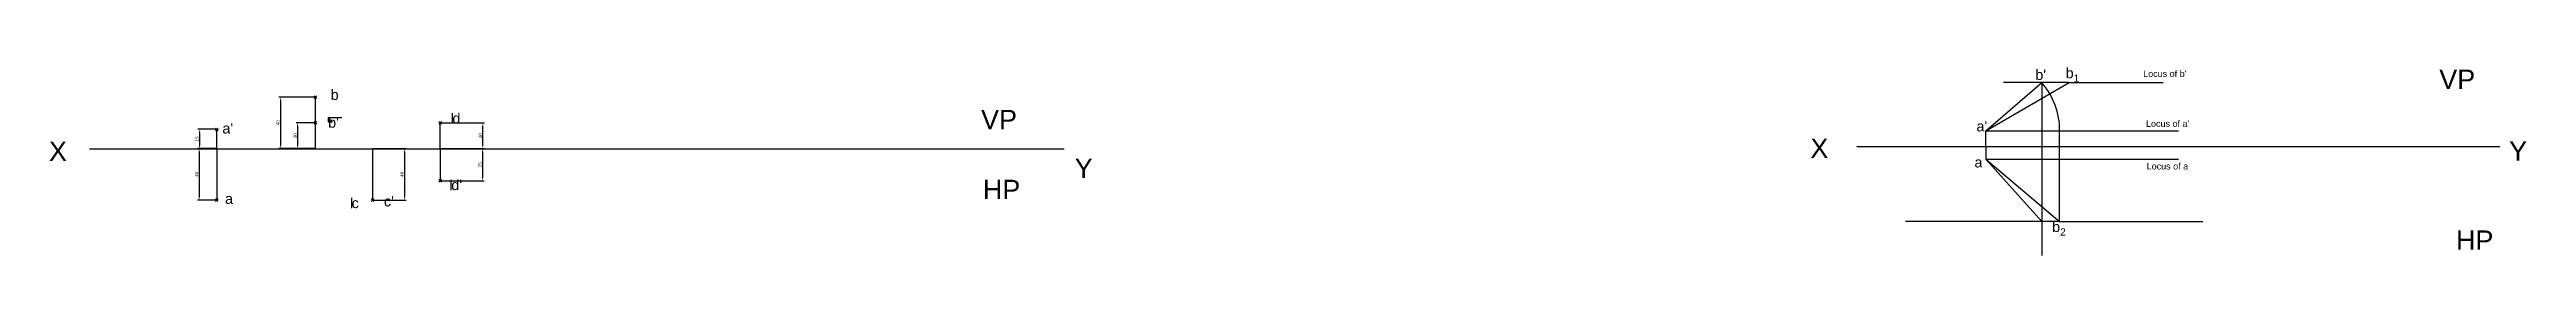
# Model space of a CAD drawing. Header units: millimetres. Extents: x 294 to 2221, y 165 to 311.
import ezdxf

# ---------------------------------------------------------------- set-up
doc = ezdxf.new("R2010")
doc.units = ezdxf.units.MM
doc.header["$PDMODE"] = 3
doc.styles.get("Standard").update_dxf_attribs({"font": 'arial.ttf'})
doc.dimstyles.new('ISO-25', dxfattribs={"dimtxt": 2.5, "dimasz": 2.5, "dimexe": 1.25, "dimexo": 0.625, "dimtad": 1, "dimtxsty": 'Standard', "dimcen": 2.5, "dimadec": 0, "dimazin": 0, "dimtfac": 1, "dimtmove": 0, "dimatfit": 3, "dimfxl": 1, "dimarcsym": 0})

# ---------------------------------------------------------------- blocks, each defined once
blk = doc.blocks.new('*D12')
at = {"color": 0, "lineweight": -2, "transparency": 16777216}
for p, q in [((423.7, 262.5), (409.7, 262.5)), ((410.9, 260), (410.9, 250)), ((423.7, 247.5), (409.7, 247.5))]:
    blk.add_line(p, q, dxfattribs=at)
at = {"color": 0, "transparency": 16777216}
for points in [[(410.5, 260), (411.4, 260), (410.9, 262.5)], [(410.5, 250), (411.4, 250), (410.9, 247.5)]]:
    blk.add_solid(points, dxfattribs=at)
at = {"layer": 'Defpoints', "color": 0, "transparency": 16777216}
for p in [(424.4, 262.5), (410.9, 247.5), (424.4, 247.5)]:
    blk.add_point(p, dxfattribs=at)
at = {"color": 0, "transparency": 16777216, "insert": (409, 255), "char_height": 2.5, "attachment_point": 5, "rotation": 90}
blk.add_mtext('15', dxfattribs=at)
blk = doc.blocks.new('*D13')
at = {"color": 0, "lineweight": -2, "transparency": 16777216}
for p, q in [((423.7, 247.5), (409.4, 247.5)), ((410.6, 245), (410.6, 210)), ((423.7, 207.5), (409.4, 207.5))]:
    blk.add_line(p, q, dxfattribs=at)
at = {"color": 0, "transparency": 16777216}
for points in [[(410.2, 245), (411.1, 245), (410.6, 247.5)], [(410.2, 210), (411.1, 210), (410.6, 207.5)]]:
    blk.add_solid(points, dxfattribs=at)
at = {"layer": 'Defpoints', "color": 0, "transparency": 16777216}
for p in [(424.4, 247.5), (410.6, 207.5), (424.4, 207.5)]:
    blk.add_point(p, dxfattribs=at)
at = {"color": 0, "transparency": 16777216, "insert": (408.7, 227.5), "char_height": 2.5, "attachment_point": 5, "rotation": 90}
blk.add_mtext('40', dxfattribs=at)
blk = doc.blocks.new('*D14')
at = {"color": 0, "lineweight": -2, "transparency": 16777216}
for p, q in [((500.5, 267.5), (486, 267.5)), ((487.2, 265), (487.2, 250)), ((500.5, 247.5), (486, 247.5))]:
    blk.add_line(p, q, dxfattribs=at)
at = {"color": 0, "transparency": 16777216}
for points in [[(486.8, 265), (487.7, 265), (487.2, 267.5)], [(486.8, 250), (487.7, 250), (487.2, 247.5)]]:
    blk.add_solid(points, dxfattribs=at)
at = {"layer": 'Defpoints', "color": 0, "transparency": 16777216}
for p in [(501.1, 267.5), (487.2, 247.5), (501.1, 247.5)]:
    blk.add_point(p, dxfattribs=at)
at = {"color": 0, "transparency": 16777216, "insert": (485.3, 257.5), "char_height": 2.5, "attachment_point": 5, "rotation": 90}
blk.add_mtext('20', dxfattribs=at)
blk = doc.blocks.new('*D15')
at = {"color": 0, "lineweight": -2, "transparency": 16777216}
for p, q in [((500.5, 287.5), (472.6, 287.5)), ((473.8, 285), (473.8, 250)), ((500.5, 247.5), (472.6, 247.5))]:
    blk.add_line(p, q, dxfattribs=at)
at = {"color": 0, "transparency": 16777216}
for points in [[(473.4, 285), (474.2, 285), (473.8, 287.5)], [(473.4, 250), (474.2, 250), (473.8, 247.5)]]:
    blk.add_solid(points, dxfattribs=at)
at = {"layer": 'Defpoints', "color": 0, "transparency": 16777216}
for p in [(501.1, 287.5), (473.8, 247.5), (501.1, 247.5)]:
    blk.add_point(p, dxfattribs=at)
at = {"color": 0, "transparency": 16777216, "insert": (471.9, 267.5), "char_height": 2.5, "attachment_point": 5, "rotation": 90}
blk.add_mtext('40', dxfattribs=at)
blk = doc.blocks.new('*D16')
at = {"color": 0, "lineweight": -2, "transparency": 16777216}
for p, q in [((546, 247.5), (571.7, 247.5)), ((570.4, 245), (570.4, 210)), ((546, 207.5), (571.7, 207.5))]:
    blk.add_line(p, q, dxfattribs=at)
at = {"color": 0, "transparency": 16777216}
for points in [[(570, 245), (570.8, 245), (570.4, 247.5)], [(570, 210), (570.8, 210), (570.4, 207.5)]]:
    blk.add_solid(points, dxfattribs=at)
at = {"layer": 'Defpoints', "color": 0, "transparency": 16777216}
for p in [(545.4, 247.5), (545.4, 207.5), (570.4, 207.5)]:
    blk.add_point(p, dxfattribs=at)
at = {"color": 0, "transparency": 16777216, "insert": (568.5, 227.5), "char_height": 2.5, "attachment_point": 5, "rotation": 90}
blk.add_mtext('40', dxfattribs=at)
blk = doc.blocks.new('*D17')
at = {"color": 0, "lineweight": -2, "transparency": 16777216}
for p, q in [((598.8, 267.5), (632.5, 267.5)), ((631.3, 250), (631.3, 265)), ((598.8, 247.5), (632.5, 247.5))]:
    blk.add_line(p, q, dxfattribs=at)
at = {"color": 0, "transparency": 16777216}
for points in [[(630.9, 265), (631.7, 265), (631.3, 267.5)], [(630.9, 250), (631.7, 250), (631.3, 247.5)]]:
    blk.add_solid(points, dxfattribs=at)
at = {"layer": 'Defpoints', "color": 0, "transparency": 16777216}
for p in [(598.2, 267.5), (631.3, 267.5), (598.2, 247.5)]:
    blk.add_point(p, dxfattribs=at)
at = {"color": 0, "transparency": 16777216, "insert": (629.4, 257.5), "char_height": 2.5, "attachment_point": 5, "rotation": 90}
blk.add_mtext('20', dxfattribs=at)
blk = doc.blocks.new('*D18')
at = {"color": 0, "lineweight": -2, "transparency": 16777216}
for p, q in [((598.8, 247.5), (632.3, 247.5)), ((631, 245), (631, 225)), ((598.8, 222.5), (632.3, 222.5))]:
    blk.add_line(p, q, dxfattribs=at)
at = {"color": 0, "transparency": 16777216}
for points in [[(630.6, 245), (631.4, 245), (631, 247.5)], [(630.6, 225), (631.4, 225), (631, 222.5)]]:
    blk.add_solid(points, dxfattribs=at)
at = {"layer": 'Defpoints', "color": 0, "transparency": 16777216}
for p in [(598.2, 247.5), (598.2, 222.5), (631, 222.5)]:
    blk.add_point(p, dxfattribs=at)
at = {"color": 0, "transparency": 16777216, "insert": (629.1, 235), "char_height": 2.5, "attachment_point": 5, "rotation": 90}
blk.add_mtext('25', dxfattribs=at)

msp = doc.modelspace()

# ---------------------------------------------------------------- linework, layer by layer
for p, q in [((1800.162, 261.25), (1865.114, 298.75)), ((1800.162, 261.25), (1843.689, 298.75)), ((1865.114, 298.75), (1813.996, 298.75)), ((1843.689, 298.75), (1843.689, 239.25)), ((1865.114, 298.75), (1938.114, 298.75)), ((501.08, 247.462), (501.08, 287.462)), ((510.953, 271.695), (510.953, 268.322)), ((514.086, 268.322), (510.953, 271.695)), ((510.953, 271.695), (521.724, 271.695)), ((607.605, 266.915), (607.605, 275.046)), ((424.371, 247.462), (424.371, 262.462)), ((501.08, 247.462), (501.08, 267.462)), ((510.953, 268.322), (514.086, 268.322)), ((598.159, 247.462), (598.159, 267.462)), ((1800.162, 249.25), (1800.162, 261.25)), ((1800.162, 261.25), (1950.162, 261.25)), ((1857.615, 191.041), (1857.615, 261.25)), ((325.42, 247.462), (1083.356, 247.462)), ((424.371, 247.462), (424.371, 207.462)), ((545.384, 247.462), (545.384, 207.462)), ((598.159, 247.462), (598.159, 222.462)), ((1699.925, 249.25), (2199.925, 249.25)), ((1800.162, 249.25), (1800.162, 239.25)), ((1800.162, 239.25), (1950.162, 239.25)), ((1800.162, 239.25), (1857.615, 191.041)), ((1843.689, 191.041), (1800.162, 239.25)), ((1843.689, 239.25), (1843.689, 164.507)), ((606.747, 215.23), (606.747, 223.361)), ((529.278, 201.213), (529.278, 209.344)), ((1857.615, 191.041), (1737.615, 191.041)), ((1857.615, 191.041), (1969.015, 191.041))]:
    msp.add_line(p, q)
msp.add_arc((1800.162, 261.25), 57.453, 0, 40.745757)
for p in [(501.08, 287.462), (424.371, 262.462), (501.08, 267.462), (598.159, 267.462), (598.159, 222.462), (424.371, 207.462), (545.384, 207.462)]:
    msp.add_point(p)

# ---------------------------------------------------------------- texts
at = {"attachment_point": 1}
for s, width, heights, insert, char_height in [("\\A1;b'", 23.66708, [0], (1838.649, 308.769), 8), ('\\A1;b{\\H0.7x;\\S^ 1;}', 23.66708, [0], (1862.252, 310.097), 8), ("\\A1;Locus of b'", 58.5565, [4.16], (1922.603, 308.068), 5), ('VP', 23.66708, [0], (2152.848, 308.759), 15), ('b', 7.43544, [0], (512.913, 293.23), 8), ("b'", 7.43544, [0], (510.953, 271.695), 8), ('d', 7.43544, [0], (607.605, 275.046), 8), ('VP', 21.30193, [0], (1018.763, 277.565), 15), ('X', 21.30193, [0], (293.81, 252.954), 15), ("a'", 7.43544, [0], (428.715, 267.234), 8), ('X', 23.66708, [0], (1663.728, 255.277), 15), ("a'", 23.66708, [0], (1792.909, 268.844), 8), ("Locus of a'", 58.5565, [4.16], (1924.786, 269.381), 5), ('Y', 23.66708, [0], (2207.143, 253.123), 15), ('Y', 21.30193, [0], (1091.602, 239.806), 15), ('a', 23.66708, [0], (1791.386, 240.934), 8), ('Locus of a', 58.5565, [4.16], (1925.302, 236.338), 5), ("d'", 7.43544, [0], (606.747, 223.361), 8), ('HP', 21.30193, [0], (1020.137, 223.329), 15), ('a', 7.43544, [0], (430.79, 212.653), 8), ('c', 7.43544, [0], (529.278, 209.344), 8), ("c'", 7.43544, [0], (554.35, 210.667), 8), ('\\A1;b{\\H0.7x;\\S^ 2;}', 23.66708, [0], (1851.768, 190.831), 8), ('HP', 23.66708, [0], (2165.842, 184.041), 15)]:
    msp.add_mtext_dynamic_manual_height_columns(s, width=width, gutter_width=12.5, heights=heights, dxfattribs=dict(at, insert=insert, char_height=char_height))

# ---------------------------------------------------------------- dimensions: what is measured, and where the dimension line sits
for base, p1, p2, picture, middle in [((473.812, 247.462), (501.08, 287.462), (501.08, 247.462), '*D15', (471.911, 267.462)), ((410.934, 247.462), (424.371, 262.462), (424.371, 247.462), '*D12', (409.033, 254.962)), ((487.245, 247.462), (501.08, 267.462), (501.08, 247.462), '*D14', (485.344, 257.462)), ((631.294, 267.462), (598.159, 247.462), (598.159, 267.462), '*D17', (629.393, 257.462)), ((410.648, 207.462), (424.371, 247.462), (424.371, 207.462), '*D13', (408.747, 227.462)), ((570.416, 207.462), (545.384, 247.462), (545.384, 207.462), '*D16', (568.515, 227.462)), ((631.008, 222.462), (598.159, 247.462), (598.159, 222.462), '*D18', (629.107, 234.962))]:
    dim = msp.add_linear_dim(base=base, p1=p1, p2=p2, angle=90, dimstyle='ISO-25')
    dim.commit()
    dim.dimension.update_dxf_attribs({"geometry": picture, "text_midpoint": middle})

doc.saveas('drawing.dxf')
